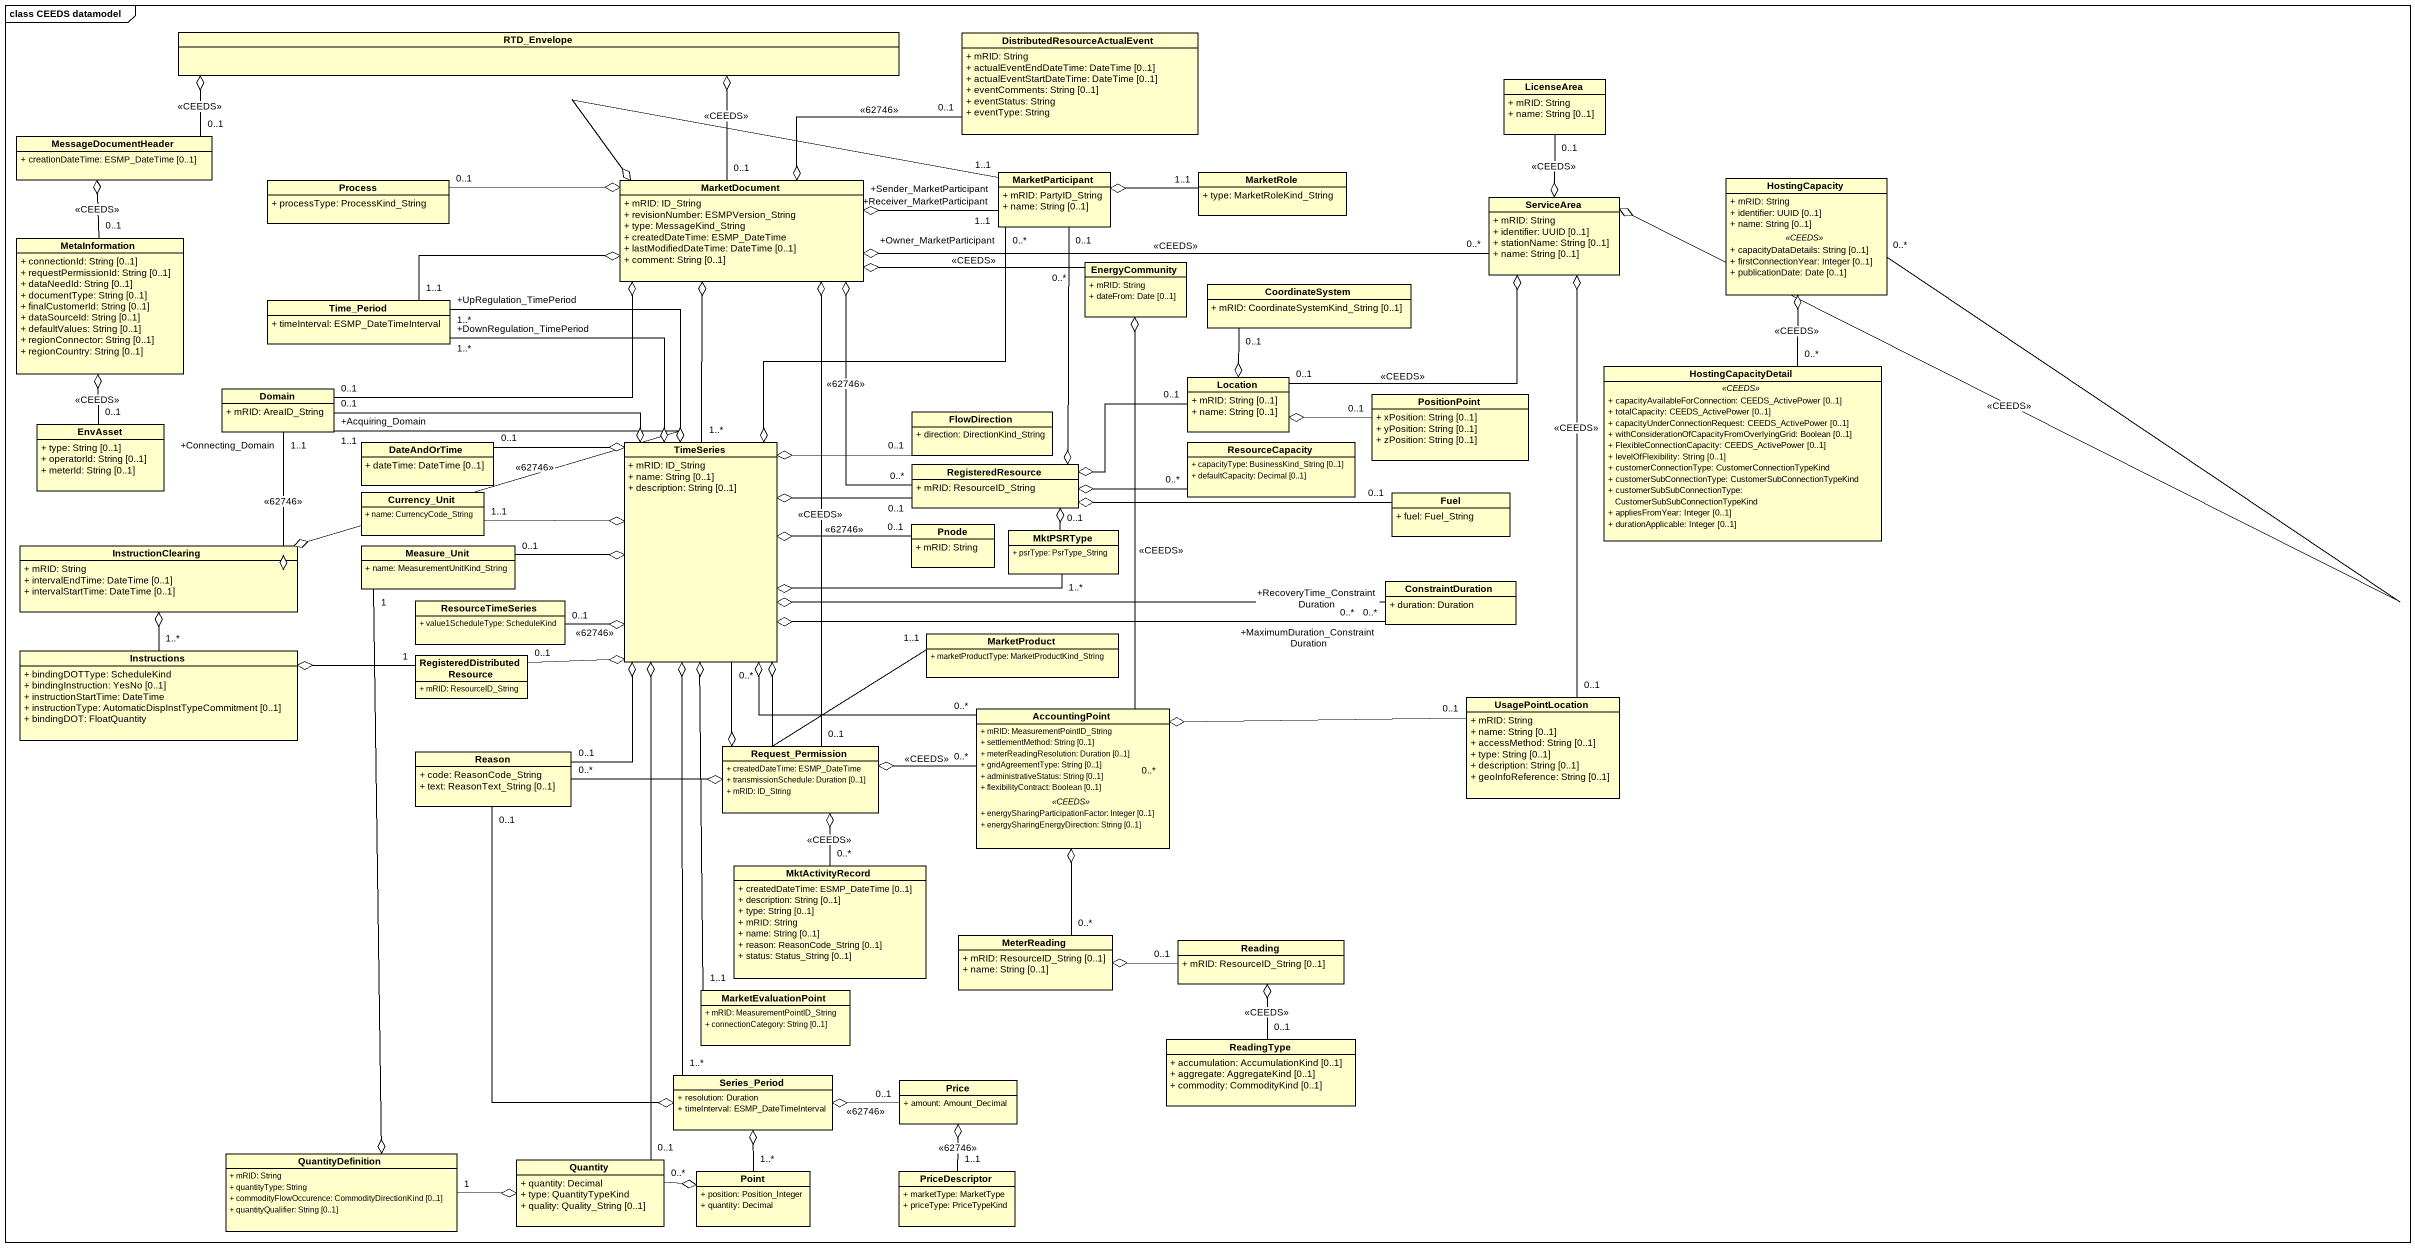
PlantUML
@startuml
mainframe class CEEDS datamodel
hide circle
hide empty members
skinparam classAttributeIconSize 0
class RTD_Envelope
class "DistributedResourceActualEvent" as DistributedResourceActualEve {
  + mRID: String
  + actualEventEndDateTime: DateTime [0..1]
  + actualEventStartDateTime: DateTime [0..1]
  + eventComments: String [0..1]
  + eventStatus: String
  + eventType: String
}
class LicenseArea {
  + mRID: String
  + name: String [0..1]
}
class MessageDocumentHeader {
  + creationDateTime: ESMP_DateTime [0..1]
}
class "Process" as Process_ {
  + processType: ProcessKind_String
}
class MarketDocument {
  + mRID: ID_String
  + revisionNumber: ESMPVersion_String
  + type: MessageKind_String
  + createdDateTime: ESMP_DateTime
  + lastModifiedDateTime: DateTime [0..1]
  + comment: String [0..1]
}
class MarketParticipant {
  + mRID: PartyID_String
  + name: String [0..1]
}
class MarketRole {
  + type: MarketRoleKind_String
}
class ServiceArea {
  + mRID: String
  + identifier: UUID [0..1]
  + stationName: String [0..1]
  + name: String [0..1]
}
class HostingCapacity {
  + mRID: String
  + identifier: UUID [0..1]
  + name: String [0..1]
  .. <<CEEDS>> ..
  + capacityDataDetails: String [0..1]
  + firstConnectionYear: Integer [0..1]
  + publicationDate: Date [0..1]
}
class MetaInformation {
  + connectionId: String [0..1]
  + requestPermissionId: String [0..1]
  + dataNeedId: String [0..1]
  + documentType: String [0..1]
  + finalCustomerId: String [0..1]
  + dataSourceId: String [0..1]
  + defaultValues: String [0..1]
  + regionConnector: String [0..1]
  + regionCountry: String [0..1]
}
class EnergyCommunity {
  + mRID: String
  + dateFrom: Date [0..1]
}
class Time_Period {
  + timeInterval: ESMP_DateTimeInterval
}
class CoordinateSystem {
  + mRID: CoordinateSystemKind_String [0..1]
}
class Domain {
  + mRID: AreaID_String
}
class Location {
  + mRID: String [0..1]
  + name: String [0..1]
}
class PositionPoint {
  + xPosition: String [0..1]
  + yPosition: String [0..1]
  + zPosition: String [0..1]
}
class HostingCapacityDetail {
  .. <<CEEDS>> ..
  + capacityAvailableForConnection: CEEDS_ActivePower [0..1]
  + totalCapacity: CEEDS_ActivePower [0..1]
  + capacityUnderConnectionRequest: CEEDS_ActivePower [0..1]
  + withConsiderationOfCapacityFromOverlyingGrid: Boolean [0..1]
  + FlexibleConnectionCapacity: CEEDS_ActivePower [0..1]
  + levelOfFlexibility: String [0..1]
  + customerConnectionType: CustomerConnectionTypeKind
  + customerSubConnectionType: CustomerSubConnectionTypeKind
  + customerSubSubConnectionType: CustomerSubSubConnectionTypeKind
  + appliesFromYear: Integer [0..1]
  + durationApplicable: Integer [0..1]
}
class EnvAsset {
  + type: String [0..1]
  + operatorId: String [0..1]
  + meterId: String [0..1]
}
class DateAndOrTime {
  + dateTime: DateTime [0..1]
}
class TimeSeries {
  + mRID: ID_String
  + name: String [0..1]
  + description: String [0..1]
}
class FlowDirection {
  + direction: DirectionKind_String
}
class ResourceCapacity {
  + capacityType: BusinessKind_String [0..1]
  + defaultCapacity: Decimal [0..1]
}
class RegisteredResource {
  + mRID: ResourceID_String
}
class Currency_Unit {
  + name: CurrencyCode_String
}
class Pnode {
  + mRID: String
}
class Fuel {
  + fuel: Fuel_String
}
class InstructionClearing {
  + mRID: String
  + intervalEndTime: DateTime [0..1]
  + intervalStartTime: DateTime [0..1]
}
class Measure_Unit {
  + name: MeasurementUnitKind_String
}
class MktPSRType {
  + psrType: PsrType_String
}
class ResourceTimeSeries {
  + value1ScheduleType: ScheduleKind
}
class ConstraintDuration {
  + duration: Duration
}
class MarketProduct {
  + marketProductType: MarketProductKind_String
}
class Instructions {
  + bindingDOTType: ScheduleKind
  + bindingInstruction: YesNo [0..1]
  + instructionStartTime: DateTime
  + instructionType: AutomaticDispInstTypeCommitment [0..1]
  + bindingDOT: FloatQuantity
}
class "RegisteredDistributedResource" as RegisteredDistributedResourc {
  + mRID: ResourceID_String
}
class AccountingPoint {
  + mRID: MeasurementPointID_String
  + settlementMethod: String [0..1]
  + meterReadingResolution: Duration [0..1]
  + gridAgreementType: String [0..1]
  + administrativeStatus: String [0..1]
  + flexibilityContract: Boolean [0..1]
  .. <<CEEDS>> ..
  + energySharingParticipationFactor: Integer [0..1]
  + energySharingEnergyDirection: String [0..1]
}
class UsagePointLocation {
  + mRID: String
  + name: String [0..1]
  + accessMethod: String [0..1]
  + type: String [0..1]
  + description: String [0..1]
  + geoInfoReference: String [0..1]
}
class Reason {
  + code: ReasonCode_String
  + text: ReasonText_String [0..1]
}
class Request_Permission {
  + createdDateTime: ESMP_DateTime
  + transmissionSchedule: Duration [0..1]
  + mRID: ID_String
}
class MktActivityRecord {
  + createdDateTime: ESMP_DateTime [0..1]
  + description: String [0..1]
  + type: String [0..1]
  + mRID: String
  + name: String [0..1]
  + reason: ReasonCode_String [0..1]
  + status: Status_String [0..1]
}
class MeterReading {
  + mRID: ResourceID_String [0..1]
  + name: String [0..1]
}
class Reading {
  + mRID: ResourceID_String [0..1]
}
class MarketEvaluationPoint {
  + mRID: MeasurementPointID_String
  + connectionCategory: String [0..1]
}
class ReadingType {
  + accumulation: AccumulationKind [0..1]
  + aggregate: AggregateKind [0..1]
  + commodity: CommodityKind [0..1]
}
class Series_Period {
  + resolution: Duration
  + timeInterval: ESMP_DateTimeInterval
}
class Price {
  + amount: Amount_Decimal
}
class QuantityDefinition {
  + mRID: String
  + quantityType: String
  + commodityFlowOccurence: CommodityDirectionKind [0..1]
  + quantityQualifier: String [0..1]
}
class Quantity {
  + quantity: Decimal
  + type: QuantityTypeKind
  + quality: Quality_String [0..1]
}
class Point {
  + position: Position_Integer
  + quantity: Decimal
}
class PriceDescriptor {
  + marketType: MarketType
  + priceType: PriceTypeKind
}
RTD_Envelope o-left- "0..1" MessageDocumentHeader : <<CEEDS>>
RTD_Envelope o-- "0..1" MarketDocument : <<CEEDS>>
LicenseArea "0..1" --o ServiceArea : <<CEEDS>>
MessageDocumentHeader o-- "0..1" MetaInformation : <<CEEDS>>
MarketDocument o-right- "0..1" DistributedResourceActualEve : <<62746>>
MarketDocument o-left- "0..1" Process_
MarketDocument o-right- "+Sender_MarketParticipant\n1..1" MarketParticipant
MarketDocument o-right- "+Receiver_MarketParticipant\n1..1" MarketParticipant
MarketDocument o-right- "0..*" ServiceArea : <<CEEDS>>
MarketDocument o-right- "0..*" EnergyCommunity : <<CEEDS>>
MarketDocument o-left- "1..1" Time_Period
MarketDocument o-left- "0..1" Domain
MarketDocument o-- "0..*" RegisteredResource : <<62746>>
MarketDocument o-- "0..1" Request_Permission : <<CEEDS>>
MarketParticipant "0..1" --o RegisteredResource
MarketRole "1..1" -left-o MarketParticipant
ServiceArea o-- "0..1" UsagePointLocation : <<CEEDS>>
HostingCapacity "0..*" -left-o ServiceArea : <<CEEDS>>
HostingCapacity o-- "0..*" HostingCapacityDetail : <<CEEDS>>
MetaInformation o-- "0..1" EnvAsset : <<CEEDS>>
EnergyCommunity o-- "0..*" AccountingPoint : <<CEEDS>>
Time_Period "+DownRegulation_TimePeriod\n1..*" --o TimeSeries
Time_Period "+UpRegulation_TimePeriod\n1..*" --o TimeSeries
CoordinateSystem "0..1" --o Location
Domain "0..1" -right-o TimeSeries
Domain "+Acquiring_Domain\n1..1" --o InstructionClearing : <<62746>>
Domain "+Connecting_Domain\n1..1" --o InstructionClearing : <<62746>>
Location "0..1" -right-o ServiceArea : <<CEEDS>>
PositionPoint "0..1" -left-o Location
DateAndOrTime "0..1" -right-o TimeSeries
TimeSeries "1..*" -up-o MarketDocument
TimeSeries o-up- "+Owner_MarketParticipant\n0..*" MarketParticipant
TimeSeries o-right- "0..1" FlowDirection
TimeSeries o-right- "0..1" RegisteredResource
TimeSeries o-left- "1..1" Currency_Unit
TimeSeries o-left- "0..1" Measure_Unit
TimeSeries o-left- "0..1" ResourceTimeSeries : <<62746>>
TimeSeries o-right- "1..1" MarketProduct
TimeSeries o-left- "0..1" RegisteredDistributedResourc
TimeSeries o-- "0..*" AccountingPoint
TimeSeries o-- "0..1" Reason
TimeSeries o-- "1..*" Series_Period
TimeSeries o-- "0..1" Quantity
RegisteredResource o-right- "0..1" Location
RegisteredResource o-right- "0..*" ResourceCapacity
RegisteredResource o-right- "0..1" Fuel
RegisteredResource o-- "0..1" MktPSRType
Pnode "0..1" -left-o TimeSeries : <<62746>>
InstructionClearing o-- "1..*" Instructions
MktPSRType "1..*" -left-o TimeSeries
ConstraintDuration "+RecoveryTime_ConstraintDuration\n0..*" -left-o TimeSeries
ConstraintDuration "+MaximumDuration_ConstraintDuration\n0..*" -left-o TimeSeries
Instructions o-right- "1" RegisteredDistributedResourc
AccountingPoint o-right- "0..1" UsagePointLocation
AccountingPoint o-- "0..*" MeterReading
Request_Permission o-up- "0..*" TimeSeries
Request_Permission o-right- "0..*" AccountingPoint : <<CEEDS>>
Request_Permission o-left- "0..*" Reason
Request_Permission o-- "0..*" MktActivityRecord : <<CEEDS>>
MeterReading o-right- "0..1" Reading
Reading o-- "0..1" ReadingType : <<CEEDS>>
MarketEvaluationPoint "1..1" -up-o TimeSeries
Series_Period o-up- "0..1" Reason
Series_Period o-- "1..*" Point
Price "0..1" -left-o Series_Period : <<62746>>
Price o-- "1..1" PriceDescriptor : <<62746>>
QuantityDefinition o-up- "1" Measure_Unit
Quantity o-left- "1" QuantityDefinition
Point o-left- "0..*" Quantity
@enduml
